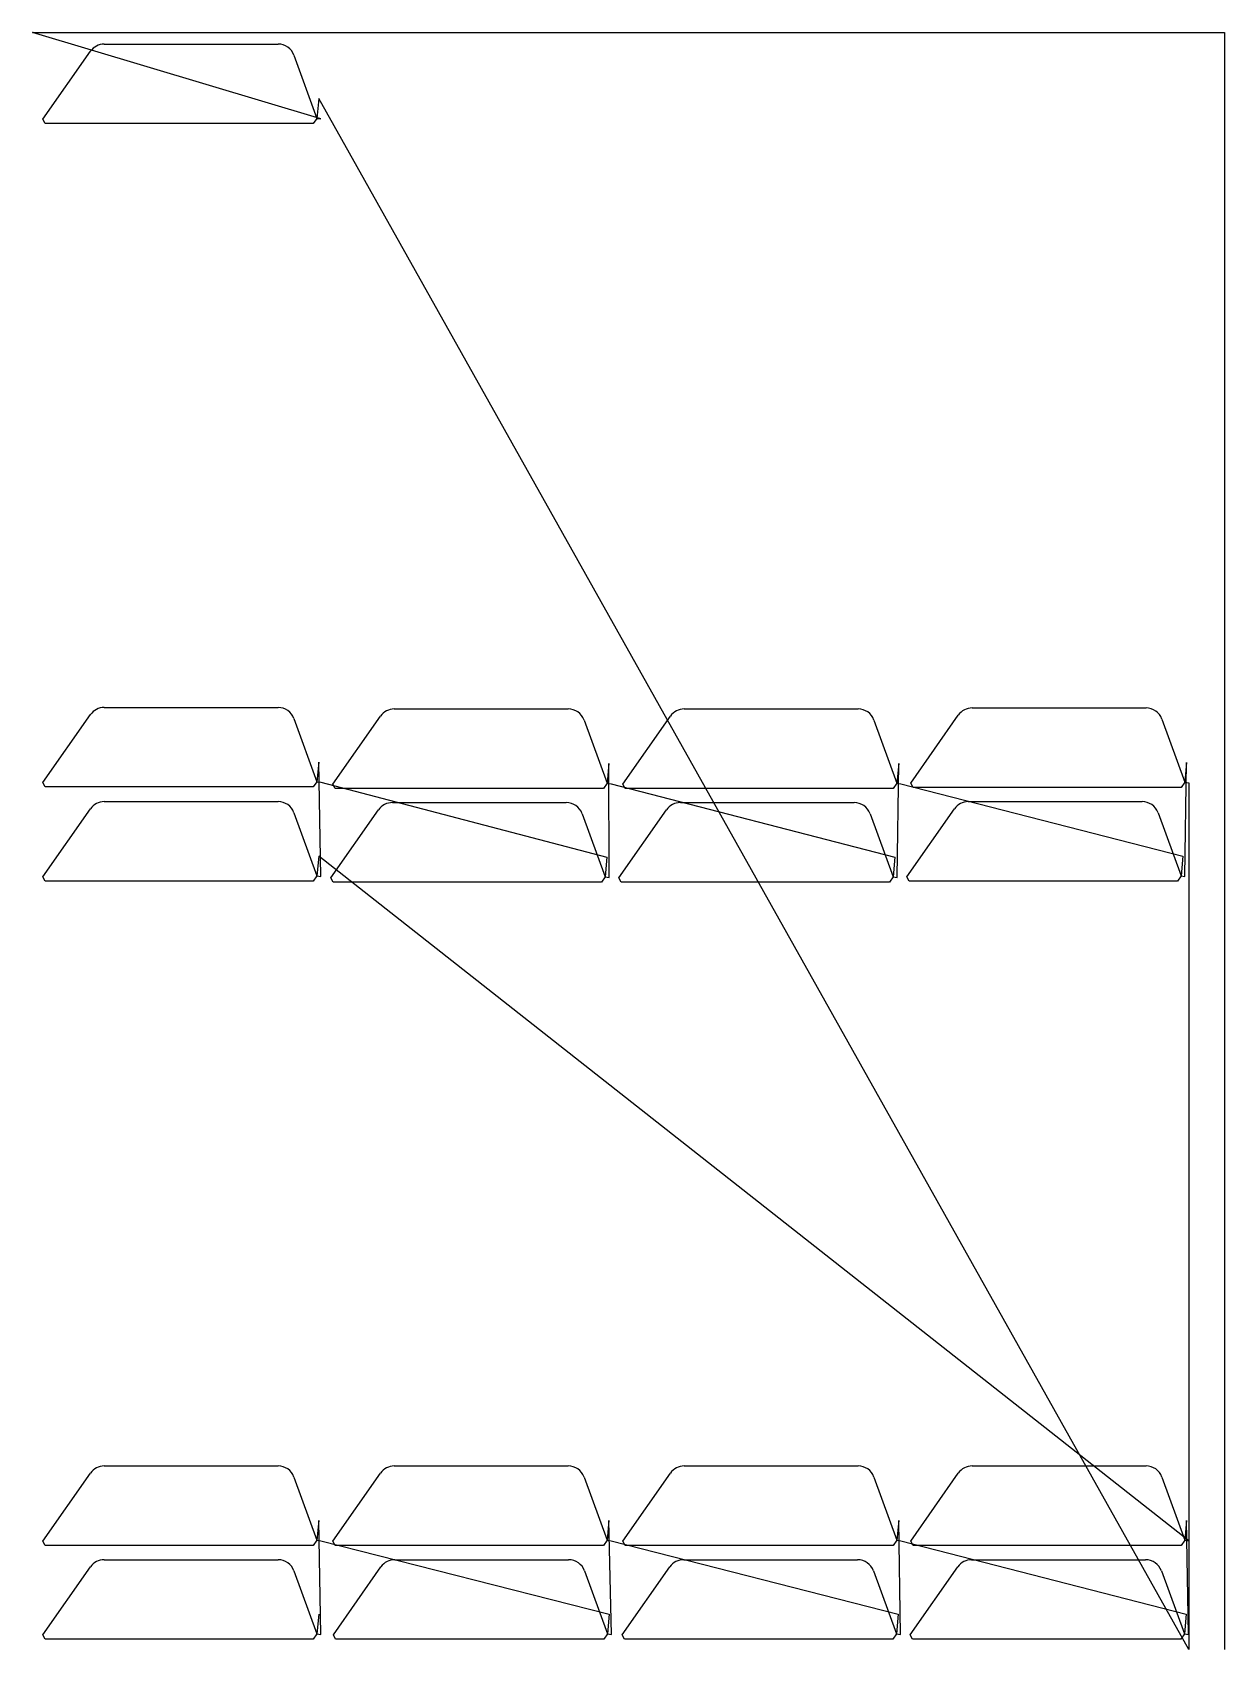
# Model space of a CAD drawing. Header units: metres. Extents: x 0 to 1695, y 0 to 2300.
import ezdxf

# ---------------------------------------------------------------- set-up
doc = ezdxf.new("R2010")
doc.units = ezdxf.units.M

msp = doc.modelspace()

# ---------------------------------------------------------------- linework, layer by layer
at = {"layer": 'TOOL_0'}
for p, q in [((410.181, 2176.351), (0.012, 2299.506)), ((0.012, 2299.506), (1.012, 2299.506)), ((1.012, 2299.506), (0.012, 2299.506)), ((0.012, 2299.506), (1.012, 2299.506)), ((1.012, 2299.506), (1694.579, 2299.506)), ((102.172, 2282.799), (349.272, 2282.799)), ((1694.579, 2299.506), (1694.579, 0.991)), ((14.89, 2175.991), (82.512, 2272.565)), ((371.825, 2267.007), (404.514, 2177.195)), ((407.006, 2205.256), (404.513, 2177.196)), ((1643.729, -0.009), (407.006, 2205.256)), ((18.113, 2169.799), (14.89, 2175.991)), ((399.334, 2169.799), (18.113, 2169.799)), ((404.513, 2177.196), (399.334, 2169.799)), ((404.514, 2177.195), (410.181, 2176.351)), ((102.167, 1339.613), (349.267, 1339.613)), ((514.468, 1337.542), (761.568, 1337.542)), ((926.47, 1337.541), (1173.57, 1337.541)), ((1335.72, 1338.92), (1582.82, 1338.92)), ((14.885, 1232.805), (82.507, 1329.379)), ((371.82, 1323.821), (404.509, 1234.009)), ((427.186, 1230.734), (494.808, 1327.308)), ((784.121, 1321.75), (816.81, 1231.938)), ((839.188, 1230.733), (906.81, 1327.307)), ((1196.123, 1321.749), (1228.812, 1231.937)), ((1248.438, 1232.112), (1316.06, 1328.686)), ((1605.373, 1323.128), (1638.062, 1233.316)), ((407.001, 1262.071), (404.508, 1234.01)), ((410.175, 1099.312), (407.001, 1262.071)), ((819.302, 1259.999), (816.809, 1231.939)), ((819.725, 1097.93), (819.302, 1259.999)), ((1231.304, 1259.998), (1228.811, 1231.938)), ((1228.975, 1097.929), (1231.304, 1259.998)), ((1640.554, 1261.377), (1638.061, 1233.317)), ((1638.226, 1099.308), (1640.554, 1261.377)), ((18.108, 1226.613), (14.885, 1232.805)), ((399.329, 1226.613), (18.108, 1226.613)), ((404.508, 1234.01), (399.329, 1226.613)), ((404.509, 1234.009), (410.176, 1233.165)), ((410.176, 1233.165), (816.55, 1126.836)), ((430.409, 1224.542), (427.186, 1230.734)), ((811.63, 1224.542), (430.409, 1224.542)), ((816.809, 1231.939), (811.63, 1224.542)), ((816.81, 1231.938), (822.477, 1231.094)), ((822.477, 1231.094), (1225.8, 1126.834)), ((842.411, 1224.541), (839.188, 1230.733)), ((1223.632, 1224.541), (842.411, 1224.541)), ((1228.811, 1231.938), (1223.632, 1224.541)), ((1228.812, 1231.937), (1234.479, 1231.093)), ((1234.479, 1231.093), (1635.051, 1128.213)), ((1251.661, 1225.92), (1248.438, 1232.112)), ((1632.882, 1225.92), (1251.661, 1225.92)), ((1638.061, 1233.317), (1632.882, 1225.92)), ((1638.062, 1233.316), (1643.729, 1232.472)), ((1643.729, 1232.472), (1643.729, -0.009)), ((102.166, 1205.76), (349.266, 1205.76)), ((511.716, 1204.378), (758.816, 1204.378)), ((920.966, 1204.377), (1168.066, 1204.377)), ((1330.217, 1205.756), (1577.317, 1205.756)), ((14.884, 1098.952), (82.506, 1195.526)), ((371.819, 1189.968), (404.508, 1100.156)), ((424.434, 1097.57), (492.056, 1194.144)), ((781.369, 1188.586), (814.058, 1098.774)), ((833.684, 1097.569), (901.306, 1194.143)), ((1190.619, 1188.585), (1223.308, 1098.773)), ((1242.935, 1098.948), (1310.557, 1195.522)), ((1599.87, 1189.964), (1632.559, 1100.152)), ((407, 1128.217), (404.507, 1100.157)), ((1643.723, 154.744), (407, 1128.217)), ((816.55, 1126.836), (814.057, 1098.775)), ((1225.8, 1126.834), (1223.307, 1098.774)), ((1635.051, 1128.213), (1632.558, 1100.153)), ((18.107, 1092.76), (14.884, 1098.952)), ((399.328, 1092.76), (18.107, 1092.76)), ((404.507, 1100.157), (399.328, 1092.76)), ((404.508, 1100.156), (410.175, 1099.312)), ((427.657, 1091.378), (424.434, 1097.57)), ((808.878, 1091.378), (427.657, 1091.378)), ((814.057, 1098.775), (808.878, 1091.378)), ((814.058, 1098.774), (819.725, 1097.93)), ((836.907, 1091.377), (833.684, 1097.569)), ((1218.128, 1091.377), (836.907, 1091.377)), ((1223.307, 1098.774), (1218.128, 1091.377)), ((1223.308, 1098.773), (1228.975, 1097.929)), ((1246.158, 1092.756), (1242.935, 1098.948)), ((1627.379, 1092.756), (1246.158, 1092.756)), ((1632.558, 1100.153), (1627.379, 1092.756)), ((1632.559, 1100.152), (1638.226, 1099.308)), ((102.162, 261.195), (349.262, 261.195)), ((514.462, 261.194), (761.562, 261.194)), ((926.464, 261.193), (1173.564, 261.193)), ((1335.714, 261.192), (1582.814, 261.192)), ((14.88, 154.387), (82.502, 250.961)), ((371.815, 245.403), (404.504, 155.591)), ((427.18, 154.386), (494.802, 250.96)), ((784.115, 245.402), (816.804, 155.59)), ((839.182, 154.385), (906.804, 250.959)), ((1196.117, 245.401), (1228.806, 155.589)), ((1248.432, 154.384), (1316.054, 250.958)), ((1605.367, 245.4), (1638.056, 155.588)), ((406.996, 183.652), (404.503, 155.592)), ((410.17, 21.453), (406.996, 183.652)), ((819.297, 183.651), (816.803, 155.591)), ((823.159, 21.452), (819.297, 183.651)), ((1231.298, 183.65), (1228.805, 155.59)), ((1233.784, 21.451), (1231.298, 183.65)), ((1640.548, 183.649), (1638.055, 155.589)), ((1643.034, 21.45), (1640.548, 183.649)), ((18.103, 148.195), (14.88, 154.387)), ((399.324, 148.195), (18.103, 148.195)), ((404.503, 155.592), (399.324, 148.195)), ((404.504, 155.591), (410.171, 154.747)), ((410.171, 154.747), (819.985, 50.357)), ((430.403, 148.194), (427.18, 154.386)), ((811.624, 148.194), (430.403, 148.194)), ((816.803, 155.591), (811.624, 148.194)), ((816.804, 155.59), (822.471, 154.746)), ((822.471, 154.746), (1230.609, 50.356)), ((842.405, 148.193), (839.182, 154.385)), ((1223.626, 148.193), (842.405, 148.193)), ((1228.805, 155.59), (1223.626, 148.193)), ((1228.806, 155.589), (1234.473, 154.745)), ((1234.473, 154.745), (1639.86, 50.355)), ((1251.655, 148.192), (1248.432, 154.384)), ((1632.876, 148.192), (1251.655, 148.192)), ((1638.055, 155.589), (1632.876, 148.192)), ((1638.056, 155.588), (1643.723, 154.744)), ((14.879, 21.093), (82.501, 117.667)), ((102.161, 127.901), (349.261, 127.901)), ((427.868, 21.092), (495.49, 117.666)), ((515.15, 127.9), (762.25, 127.9)), ((838.493, 21.091), (906.115, 117.665)), ((925.775, 127.899), (1172.875, 127.899)), ((1247.743, 21.09), (1315.365, 117.664)), ((1335.025, 127.898), (1582.125, 127.898)), ((371.814, 112.109), (404.503, 22.297)), ((784.803, 112.108), (817.492, 22.296)), ((1195.428, 112.107), (1228.117, 22.295)), ((1604.678, 112.106), (1637.367, 22.294)), ((406.995, 50.358), (404.502, 22.298)), ((819.985, 50.357), (817.491, 22.297)), ((1230.609, 50.356), (1228.116, 22.296)), ((1639.86, 50.355), (1637.366, 22.295)), ((18.102, 14.901), (14.879, 21.093)), ((399.323, 14.901), (18.102, 14.901)), ((404.502, 22.298), (399.323, 14.901)), ((404.503, 22.297), (410.17, 21.453)), ((431.091, 14.9), (427.868, 21.092)), ((812.312, 14.9), (431.091, 14.9)), ((817.491, 22.297), (812.312, 14.9)), ((817.492, 22.296), (823.159, 21.452)), ((841.716, 14.899), (838.493, 21.091)), ((1222.937, 14.899), (841.716, 14.899)), ((1228.116, 22.296), (1222.937, 14.899)), ((1228.117, 22.295), (1233.784, 21.451)), ((1250.966, 14.898), (1247.743, 21.09)), ((1632.187, 14.898), (1250.966, 14.898)), ((1637.366, 22.295), (1632.187, 14.898)), ((1637.367, 22.294), (1643.034, 21.45)), ((1694.579, 0.991), (1694.579, -0.009))]:
    msp.add_line(p, q, dxfattribs=at)
for centre, start, end in [((102.172, 2258.799), 90, 145.000157), ((349.272, 2258.799), 19.998608, 90), ((102.167, 1315.613), 90, 145.000157), ((349.267, 1315.613), 19.998608, 90), ((514.468, 1313.542), 90, 145.000157), ((761.568, 1313.542), 19.998608, 90), ((926.47, 1313.541), 90, 145.000157), ((1173.57, 1313.541), 19.998608, 90), ((1335.72, 1314.92), 90, 145.000157), ((1582.82, 1314.92), 19.998608, 90), ((102.166, 1181.76), 90, 145.000157), ((349.266, 1181.76), 19.998608, 90), ((511.716, 1180.378), 90, 145.000157), ((758.816, 1180.378), 19.998608, 90), ((920.966, 1180.377), 90, 145.000157), ((1168.066, 1180.377), 19.998608, 90), ((1330.217, 1181.756), 90, 145.000157), ((1577.317, 1181.756), 19.998608, 90), ((102.162, 237.195), 90, 145.000157), ((349.262, 237.195), 19.998608, 90), ((514.462, 237.194), 90, 145.000157), ((761.562, 237.194), 19.998608, 90), ((926.464, 237.193), 90, 145.000157), ((1173.564, 237.193), 19.998608, 90), ((1335.714, 237.192), 90, 145.000157), ((1582.814, 237.192), 19.998608, 90), ((102.161, 103.901), 90, 145.000157), ((349.261, 103.901), 19.998608, 90), ((515.15, 103.9), 90, 145.000157), ((762.25, 103.9), 19.998608, 90), ((925.775, 103.899), 90, 145.000157), ((1172.875, 103.899), 19.998608, 90), ((1335.025, 103.898), 90, 145.000157), ((1582.125, 103.898), 19.998608, 90)]:
    msp.add_arc(centre, 24, start, end, dxfattribs=at)

doc.saveas('drawing.dxf')
